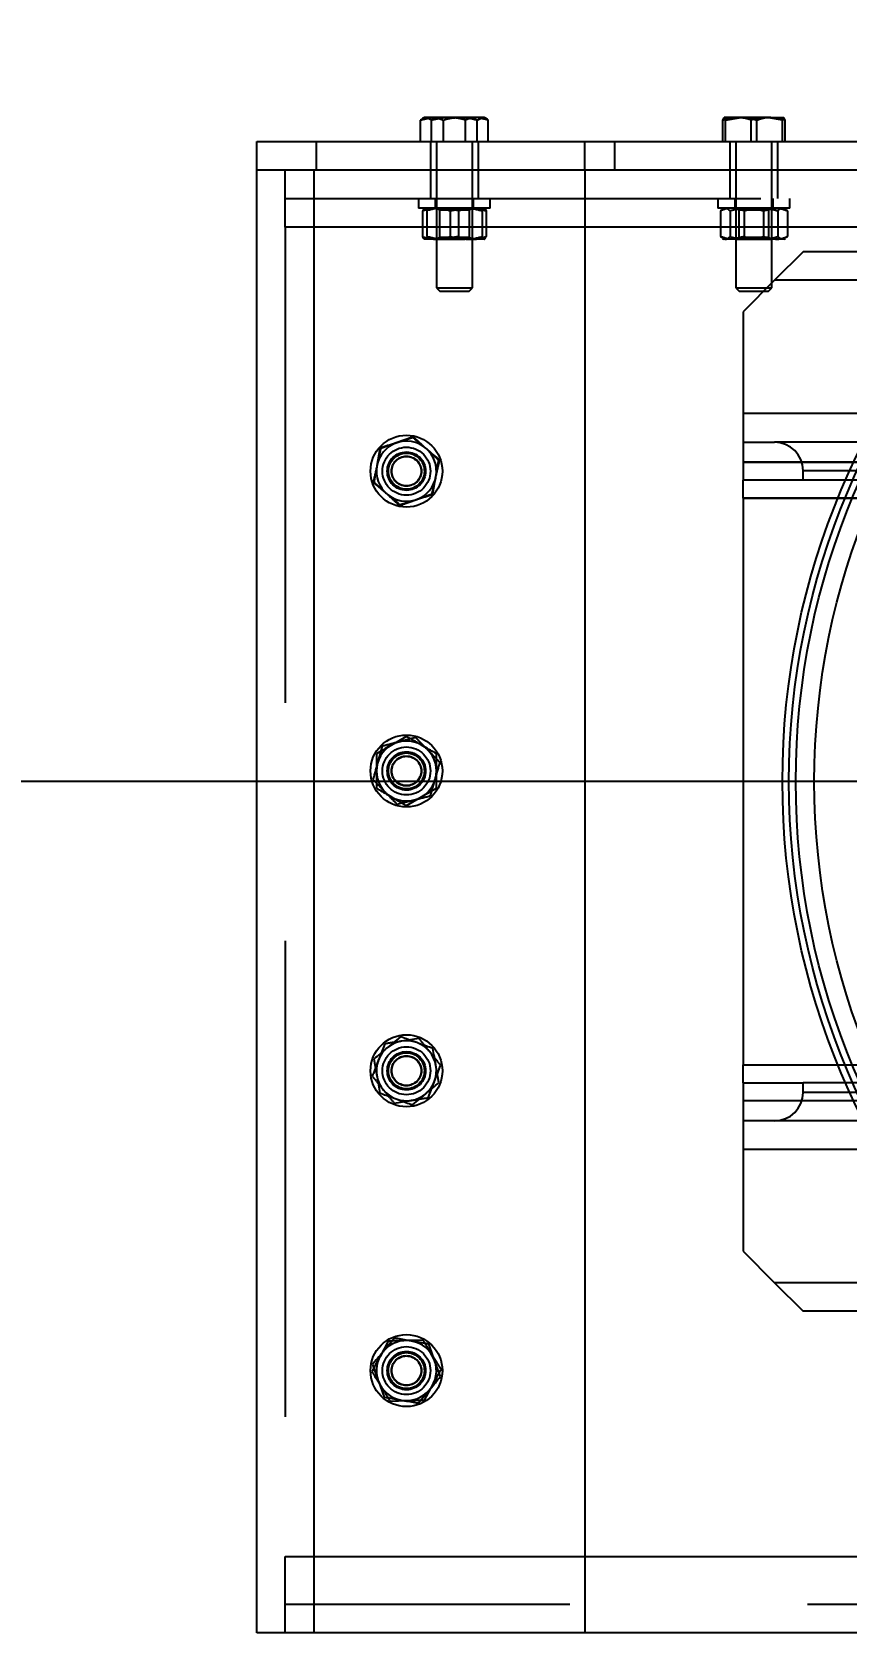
# Model space of a CAD drawing. Header units: metres. Extents: x 0 to 21025, y 0 to 14850.
# Drawn here: x 1833.3 to 1969.2, y 13042.7 to 13309.7 of the extents above; entities that cross this region are included whole.
import ezdxf

# ---------------------------------------------------------------- set-up
doc = ezdxf.new("R2010")
doc.units = ezdxf.units.M
doc.header["$LTSCALE"] = 25
doc.linetypes.add('HIDDEN2', pattern=[4.7625, 3.175, -1.5875])
for name, color, linetype in [('18_COTAS', 7, 'Continuous'), ('SL4', 4, 'Continuous'), ('ST1', 7, 'HIDDEN2')]:
    doc.layers.add(name, color=color, linetype=linetype)
doc.styles.add('ROMANS', font='ROMANS.SHX')
doc.dimstyles.new('25___1-25', dxfattribs={"dimscale": 25, "dimtxt": 2.5, "dimasz": 2, "dimexe": 1.5, "dimexo": 1, "dimgap": 0.5, "dimtad": 1, "dimzin": 12, "dimtxsty": 'ROMANS', "dimcen": 0, "dimclrd": 256, "dimclre": 256, "dimclrt": 3, "dimazin": 3, "dimtfac": 1, "dimtmove": 0, "dimatfit": 0, "dimfxl": 1, "dimlwd": -1, "dimlwe": -1, "dimarcsym": 0})

# ---------------------------------------------------------------- blocks, each defined once
blk = doc.blocks.new('*D36')
at = {"layer": '18_COTAS', "transparency": 16777216}
for p, q in [((2058.56, 13184.68), (788.1, 13184.68)), ((825.6, 11742.68), (825.6, 13134.68)), ((1392.68, 11692.68), (788.1, 11692.68))]:
    blk.add_line(p, q, dxfattribs=at)
for points in [[(817.27, 13134.68), (833.93, 13134.68), (825.6, 13184.68)], [(817.27, 11742.68), (833.93, 11742.68), (825.6, 11692.68)]]:
    blk.add_solid(points, dxfattribs=at)
at = {"layer": 'Defpoints', "color": 0, "transparency": 16777216}
for p in [(825.6, 13184.68), (2083.56, 13184.68), (1417.68, 11692.68)]:
    blk.add_point(p, dxfattribs=at)
at = {"layer": '18_COTAS', "color": 3, "transparency": 16777216, "insert": (781.85, 12438.68), "char_height": 62.5, "attachment_point": 5, "rotation": 90, "style": 'ROMANS'}
blk.add_mtext('1492', dxfattribs=at)

msp = doc.modelspace()

# ---------------------------------------------------------------- linework, layer by layer
at = {"layer": 'SL4'}
for p, q in [((1898.144, 13294.997), (1900.058, 13295.444)), ((1898.529, 13295.198), (1898.144, 13294.997)), ((1898.144, 13291.444), (1898.144, 13294.997)), ((1898.491, 13295.264), (1898.485, 13295.261)), ((1898.802, 13295.444), (1898.491, 13295.264)), ((1900.058, 13295.444), (1898.802, 13295.444)), ((1904.8, 13295.444), (1900.058, 13295.444)), ((1901.971, 13291.444), (1901.971, 13294.997)), ((1908.544, 13295.444), (1904.8, 13295.444)), ((1907.629, 13294.997), (1908.544, 13295.444)), ((1907.629, 13291.444), (1907.629, 13294.997)), ((1908.802, 13295.444), (1908.544, 13295.444)), ((1909.112, 13295.264), (1908.802, 13295.444)), ((1909.459, 13291.444), (1909.459, 13294.997)), ((1948.587, 13294.997), (1948.818, 13295.444)), ((1948.587, 13291.444), (1948.587, 13294.997)), ((1951.656, 13295.444), (1948.818, 13295.444)), ((1949.048, 13294.997), (1951.656, 13295.444)), ((1949.048, 13291.444), (1949.048, 13294.997)), ((1956.64, 13295.444), (1951.656, 13295.444)), ((1954.263, 13291.444), (1954.263, 13294.997)), ((1956.64, 13295.444), (1958.795, 13295.444)), ((1959.016, 13294.997), (1958.786, 13295.444)), ((1959.016, 13291.444), (1959.016, 13294.997)), ((1870.802, 13286.681), (1870.802, 13291.444)), ((1870.802, 13291.444), (1880.802, 13291.444)), ((1880.802, 13286.681), (1880.802, 13291.444)), ((1880.802, 13291.444), (1925.562, 13291.444)), ((1925.562, 13286.681), (1925.562, 13291.444)), ((1925.562, 13291.444), (1930.562, 13291.444)), ((1930.562, 13286.681), (1930.562, 13291.444)), ((1930.562, 13291.444), (2018.551, 13291.444)), ((1870.802, 13286.681), (1880.327, 13286.681)), ((1870.802, 13042.681), (1870.802, 13286.681)), ((1880.327, 13286.681), (1880.327, 13042.681)), ((1880.327, 13286.681), (1925.564, 13286.681)), ((1925.564, 13286.681), (1930.562, 13286.681)), ((1925.564, 13286.681), (1925.564, 13042.681)), ((1930.562, 13286.681), (2011.308, 13286.681)), ((1999.461, 13277.156), (1925.564, 13277.156)), ((1961.996, 13273.031), (1957.238, 13268.274)), ((1995.137, 13273.031), (1961.996, 13273.031)), ((1957.238, 13268.274), (1951.996, 13263.031)), ((1990.627, 13268.274), (1957.238, 13268.274)), ((1951.996, 13263.031), (1951.996, 13246.044)), ((1951.996, 13246.044), (1951.996, 13241.281)), ((1974.662, 13246.044), (1951.996, 13246.044)), ((1896.804, 13242.127), (1894.092, 13241.14)), ((1951.996, 13241.281), (1957.238, 13241.281)), ((1951.996, 13241.281), (1951.996, 13234.931)), ((1972.113, 13241.281), (1957.238, 13241.281)), ((1891.379, 13240.152), (1890.878, 13237.309)), ((1900.224, 13232.73), (1900.726, 13235.573)), ((1961.996, 13234.931), (1961.996, 13236.524)), ((1969.822, 13236.524), (1961.996, 13236.524)), ((1951.996, 13231.931), (1951.996, 13234.931)), ((1961.996, 13234.931), (1951.996, 13234.931)), ((1969.109, 13234.931), (1961.996, 13234.931)), ((1894.799, 13230.755), (1897.512, 13231.743)), ((1967.838, 13231.931), (1951.996, 13231.931)), ((1951.996, 13231.931), (1951.996, 13137.431)), ((1895.802, 13192.215), (1893.302, 13190.771)), ((1890.802, 13189.328), (1890.802, 13186.441)), ((1900.802, 13183.554), (1900.802, 13186.441)), ((1895.802, 13180.668), (1898.302, 13182.111)), ((1894.799, 13142.127), (1892.588, 13140.271)), ((1890.376, 13138.416), (1890.878, 13135.573)), ((1901.227, 13134.467), (1900.726, 13137.309)), ((1951.996, 13134.431), (1951.996, 13137.431)), ((1951.996, 13137.431), (1967.838, 13137.431)), ((1951.996, 13134.431), (1951.996, 13128.081)), ((1951.996, 13134.431), (1961.996, 13134.431)), ((1961.996, 13132.839), (1961.996, 13134.431)), ((1969.109, 13134.431), (1961.996, 13134.431)), ((1896.804, 13130.755), (1899.016, 13132.611)), ((1969.822, 13132.839), (1961.996, 13132.839)), ((1957.238, 13128.081), (1951.996, 13128.081)), ((1951.996, 13128.081), (1951.996, 13123.319)), ((1972.113, 13128.081), (1957.238, 13128.081)), ((1951.996, 13123.319), (1951.996, 13106.331)), ((1974.662, 13123.319), (1951.996, 13123.319)), ((1951.996, 13106.331), (1957.238, 13101.089)), ((1957.238, 13101.089), (1961.996, 13096.331)), ((1990.627, 13101.089), (1957.238, 13101.089)), ((1995.137, 13096.331), (1961.996, 13096.331)), ((1893.827, 13091.867), (1891.971, 13089.655)), ((1890.116, 13087.444), (1891.103, 13084.731)), ((1901.487, 13085.439), (1900.5, 13088.151)), ((1897.776, 13081.016), (1899.632, 13083.227)), ((1925.564, 13055.444), (2828.064, 13055.444)), ((1880.327, 13042.681), (1870.802, 13042.681)), ((1925.564, 13042.681), (1880.327, 13042.681)), ((2061.052, 13042.681), (1925.564, 13042.681))]:
    msp.add_line(p, q, dxfattribs=at)
for radius in [125, 123.91, 122.777, 119.686]:
    msp.add_circle((2083.564, 13184.681), radius, dxfattribs=at)
for centre, radius, start, end in [((1895.802, 13236.441), 5, 110, 170), ((1895.802, 13236.441), 5, 50, 110), ((1957.238, 13236.524), 4.757, 0, 90), ((1895.802, 13236.441), 5, 350, 50), ((1895.802, 13236.441), 5, 170, 230), ((1895.802, 13236.441), 5, 290, 350), ((1895.802, 13236.441), 5, 230, 290), ((1895.802, 13186.441), 5, 120, 180), ((1895.802, 13186.441), 5, 60, 120), ((1895.802, 13186.441), 5, 0, 60), ((1895.802, 13186.441), 5, 180, 240), ((1895.802, 13186.441), 5, 300, 0), ((1895.802, 13186.441), 5, 240, 300), ((1895.802, 13136.441), 5, 130, 190), ((1895.802, 13136.441), 5, 70, 130), ((1895.802, 13136.441), 5, 10, 70), ((1895.802, 13136.441), 5, 310, 10), ((1895.802, 13136.441), 5, 190, 250), ((1895.802, 13136.441), 5, 250, 310), ((1957.238, 13132.839), 4.757, 270, 0), ((1895.802, 13086.441), 5, 80, 140), ((1895.802, 13086.441), 5, 20, 80), ((1895.802, 13086.441), 5, 140, 200), ((1895.802, 13086.441), 5, 320, 20), ((1895.802, 13086.441), 5, 200, 260), ((1895.802, 13086.441), 5, 260, 320)]:
    msp.add_arc(centre, radius, start, end, dxfattribs=at)
for points, knots in [([(1900.058, 13295.444), (1900.103, 13295.443), (1900.749, 13295.437), (1901.383, 13295.209), (1901.971, 13294.997)], [0, 0, 0, 0, 0.0702006, 1, 1, 1, 1]), ([(1901.971, 13294.997), (1902.688, 13295.18), (1903.621, 13295.418), (1904.578, 13295.439), (1904.8, 13295.444)], [0, 0, 0, 0, 0.76815073, 1, 1, 1, 1]), ([(1904.8, 13295.444), (1905.556, 13295.387), (1906.513, 13295.316), (1907.434, 13295.053), (1907.629, 13294.997)], [0, 0, 0, 0, 0.7889992, 1, 1, 1, 1]), ([(1908.544, 13295.444), (1908.565, 13295.443), (1908.874, 13295.437), (1909.177, 13295.209), (1909.459, 13294.997)], [0, 0, 0, 0, 0.0702006, 1, 1, 1, 1]), ([(1948.818, 13295.444), (1948.823, 13295.443), (1948.901, 13295.437), (1948.977, 13295.209), (1949.048, 13294.997)], [0, 0, 0, 0, 0.0702006, 1, 1, 1, 1]), ([(1951.656, 13295.444), (1951.717, 13295.443), (1952.598, 13295.437), (1953.461, 13295.209), (1954.263, 13294.997)], [0, 0, 0, 0, 0.0702006, 1, 1, 1, 1]), ([(1954.263, 13294.997), (1954.865, 13295.18), (1955.649, 13295.418), (1956.453, 13295.439), (1956.64, 13295.444)], [0, 0, 0, 0, 0.7681507, 1, 1, 1, 1]), ([(1956.64, 13295.444), (1957.274, 13295.387), (1958.079, 13295.316), (1958.853, 13295.053), (1959.016, 13294.997)], [0, 0, 0, 0, 0.7889992, 1, 1, 1, 1]), ([(1894.092, 13241.14), (1894.027, 13241.116), (1893.111, 13240.783), (1892.214, 13240.456), (1891.379, 13240.152)], [0, 0, 0, 0, 0.0702006, 1, 1, 1, 1]), ([(1899.016, 13240.271), (1898.842, 13240.417), (1898.094, 13241.045), (1897.364, 13241.657), (1896.804, 13242.127)], [0, 0, 0, 0, 0.2318493, 1, 1, 1, 1]), ([(1901.227, 13238.416), (1901.075, 13238.543), (1900.355, 13239.148), (1899.606, 13239.776), (1899.016, 13240.271)], [0, 0, 0, 0, 0.2110008, 1, 1, 1, 1]), ([(1900.726, 13235.573), (1900.738, 13235.64), (1900.907, 13236.6), (1901.073, 13237.541), (1901.227, 13238.416)], [0, 0, 0, 0, 0.0702006, 1, 1, 1, 1]), ([(1890.878, 13237.309), (1890.866, 13237.242), (1890.696, 13236.282), (1890.531, 13235.341), (1890.376, 13234.467)], [0, 0, 0, 0, 0.0702006, 1, 1, 1, 1]), ([(1890.376, 13234.467), (1890.937, 13233.996), (1891.666, 13233.384), (1892.414, 13232.757), (1892.588, 13232.611)], [0, 0, 0, 0, 0.7681507, 1, 1, 1, 1]), ([(1892.588, 13232.611), (1893.178, 13232.115), (1893.927, 13231.487), (1894.647, 13230.883), (1894.799, 13230.755)], [0, 0, 0, 0, 0.7889992, 1, 1, 1, 1]), ([(1897.512, 13231.743), (1897.576, 13231.766), (1898.492, 13232.1), (1899.39, 13232.426), (1900.224, 13232.73)], [0, 0, 0, 0, 0.0702006, 1, 1, 1, 1]), ([(1893.302, 13190.771), (1893.242, 13190.737), (1892.398, 13190.25), (1891.571, 13189.772), (1890.802, 13189.328)], [0, 0, 0, 0, 0.0702006, 1, 1, 1, 1]), ([(1898.302, 13190.771), (1898.106, 13190.885), (1897.26, 13191.373), (1896.435, 13191.849), (1895.802, 13192.215)], [0, 0, 0, 0, 0.2318493, 1, 1, 1, 1]), ([(1900.802, 13189.328), (1900.63, 13189.427), (1899.816, 13189.897), (1898.969, 13190.386), (1898.302, 13190.771)], [0, 0, 0, 0, 0.2110008, 1, 1, 1, 1]), ([(1900.802, 13186.441), (1900.802, 13186.51), (1900.802, 13187.484), (1900.802, 13188.44), (1900.802, 13189.328)], [0, 0, 0, 0, 0.0702006, 1, 1, 1, 1]), ([(1890.802, 13186.441), (1890.802, 13186.373), (1890.802, 13185.398), (1890.802, 13184.443), (1890.802, 13183.554)], [0, 0, 0, 0, 0.0702006, 1, 1, 1, 1]), ([(1890.802, 13183.554), (1891.435, 13183.189), (1892.26, 13182.713), (1893.106, 13182.224), (1893.302, 13182.111)], [0, 0, 0, 0, 0.7681507, 1, 1, 1, 1]), ([(1893.302, 13182.111), (1893.969, 13181.726), (1894.816, 13181.237), (1895.63, 13180.767), (1895.802, 13180.668)], [0, 0, 0, 0, 0.7889992, 1, 1, 1, 1]), ([(1898.302, 13182.111), (1898.361, 13182.145), (1899.205, 13182.633), (1900.032, 13183.11), (1900.802, 13183.554)], [0, 0, 0, 0, 0.0702006, 1, 1, 1, 1]), ([(1897.512, 13141.14), (1897.299, 13141.217), (1896.381, 13141.551), (1895.486, 13141.877), (1894.799, 13142.127)], [0, 0, 0, 0, 0.2318493, 1, 1, 1, 1]), ([(1892.588, 13140.271), (1892.535, 13140.227), (1891.789, 13139.601), (1891.057, 13138.987), (1890.376, 13138.416)], [0, 0, 0, 0, 0.0702006, 1, 1, 1, 1]), ([(1900.224, 13140.152), (1900.038, 13140.22), (1899.155, 13140.542), (1898.236, 13140.876), (1897.512, 13141.14)], [0, 0, 0, 0, 0.2110008, 1, 1, 1, 1]), ([(1900.726, 13137.309), (1900.714, 13137.377), (1900.545, 13138.337), (1900.379, 13139.278), (1900.224, 13140.152)], [0, 0, 0, 0, 0.07020058, 1, 1, 1, 1]), ([(1890.878, 13135.573), (1890.889, 13135.506), (1891.059, 13134.546), (1891.225, 13133.605), (1891.379, 13132.73)], [0, 0, 0, 0, 0.07020058, 1, 1, 1, 1]), ([(1899.016, 13132.611), (1899.068, 13132.655), (1899.815, 13133.282), (1900.547, 13133.896), (1901.227, 13134.467)], [0, 0, 0, 0, 0.0702006, 1, 1, 1, 1]), ([(1891.379, 13132.73), (1892.066, 13132.48), (1892.961, 13132.154), (1893.879, 13131.82), (1894.092, 13131.743)], [0, 0, 0, 0, 0.7681507, 1, 1, 1, 1]), ([(1894.092, 13131.743), (1894.816, 13131.479), (1895.735, 13131.145), (1896.618, 13130.823), (1896.804, 13130.755)], [0, 0, 0, 0, 0.7889992, 1, 1, 1, 1]), ([(1896.67, 13091.365), (1896.447, 13091.405), (1895.485, 13091.574), (1894.547, 13091.74), (1893.827, 13091.867)], [0, 0, 0, 0, 0.2318493, 1, 1, 1, 1]), ([(1899.513, 13090.864), (1899.317, 13090.898), (1898.392, 13091.062), (1897.429, 13091.231), (1896.67, 13091.365)], [0, 0, 0, 0, 0.2110008, 1, 1, 1, 1]), ([(1891.971, 13089.655), (1891.927, 13089.603), (1891.301, 13088.856), (1890.687, 13088.124), (1890.116, 13087.444)], [0, 0, 0, 0, 0.0702006, 1, 1, 1, 1]), ([(1900.5, 13088.151), (1900.477, 13088.216), (1900.143, 13089.132), (1899.817, 13090.029), (1899.513, 13090.864)], [0, 0, 0, 0, 0.0702006, 1, 1, 1, 1]), ([(1891.103, 13084.731), (1891.127, 13084.667), (1891.46, 13083.751), (1891.787, 13082.853), (1892.091, 13082.018)], [0, 0, 0, 0, 0.0702006, 1, 1, 1, 1]), ([(1899.632, 13083.227), (1899.676, 13083.28), (1900.302, 13084.026), (1900.917, 13084.758), (1901.487, 13085.439)], [0, 0, 0, 0, 0.0702006, 1, 1, 1, 1]), ([(1892.091, 13082.018), (1892.811, 13081.891), (1893.748, 13081.726), (1894.71, 13081.556), (1894.933, 13081.517)], [0, 0, 0, 0, 0.76815073, 1, 1, 1, 1]), ([(1894.933, 13081.517), (1895.693, 13081.383), (1896.655, 13081.214), (1897.581, 13081.05), (1897.776, 13081.016)], [0, 0, 0, 0, 0.7889992, 1, 1, 1, 1])]:
    msp.add_open_spline(points, degree=3, knots=knots, dxfattribs=at)
at = {"layer": 'ST1'}
for p, q in [((1899.975, 13294.997), (1899.06, 13295.444)), ((1899.975, 13291.444), (1899.975, 13294.997)), ((1905.632, 13291.444), (1905.632, 13294.997)), ((1909.459, 13294.997), (1907.545, 13295.444)), ((1909.118, 13295.261), (1909.112, 13295.264)), ((1953.34, 13291.444), (1953.34, 13294.997)), ((1958.555, 13294.997), (1955.948, 13295.444)), ((1958.555, 13294.997), (1958.786, 13295.444)), ((1958.555, 13291.444), (1958.555, 13294.997)), ((1880.802, 13286.681), (1880.802, 13291.444)), ((1899.802, 13291.444), (1899.802, 13286.681)), ((1900.802, 13291.444), (1900.802, 13266.998)), ((1906.802, 13266.998), (1906.802, 13291.444)), ((1907.802, 13286.681), (1907.802, 13291.444)), ((1930.562, 13286.681), (1930.562, 13291.444)), ((1949.802, 13291.444), (1949.802, 13286.681)), ((1950.802, 13291.444), (1950.802, 13266.998)), ((1956.802, 13266.998), (1956.802, 13291.444)), ((1957.802, 13286.681), (1957.802, 13291.444)), ((1875.564, 13283.618), (1875.564, 13286.681)), ((1880.327, 13286.681), (1880.327, 13042.681)), ((1899.802, 13286.681), (1899.802, 13281.919)), ((1907.802, 13281.919), (1907.802, 13286.681)), ((1949.802, 13286.681), (1949.802, 13281.919)), ((1957.802, 13281.919), (1957.802, 13286.681)), ((1875.564, 13277.156), (1875.564, 13283.618)), ((1875.564, 13281.919), (2875.564, 13281.919)), ((1897.802, 13281.919), (1897.802, 13280.319)), ((1900.602, 13281.919), (1900.602, 13280.319)), ((1907.002, 13280.319), (1907.002, 13281.919)), ((1909.802, 13280.319), (1909.802, 13281.919)), ((1947.802, 13281.919), (1947.802, 13280.319)), ((1950.602, 13281.919), (1950.602, 13280.319)), ((1957.002, 13280.319), (1957.002, 13281.919)), ((1959.802, 13280.319), (1959.802, 13281.919)), ((1898.639, 13280.319), (1897.802, 13280.319)), ((1898.494, 13279.872), (1898.494, 13275.565)), ((1909.802, 13280.319), (1898.639, 13280.319)), ((1899.181, 13279.872), (1899.181, 13275.565)), ((1900.802, 13280.319), (1901.302, 13279.969)), ((1906.802, 13280.293), (1900.802, 13280.293)), ((1900.802, 13280.293), (1901.302, 13279.943)), ((1905.3, 13279.969), (1901.302, 13279.969)), ((1901.302, 13279.969), (1901.302, 13279.943)), ((1902.303, 13279.943), (1901.302, 13279.943)), ((1901.302, 13279.943), (1901.302, 13275.469)), ((1904.489, 13279.872), (1901.835, 13280.319)), ((1906.302, 13279.943), (1902.303, 13279.943)), ((1903.114, 13279.872), (1905.768, 13280.319)), ((1903.114, 13279.872), (1903.114, 13275.565)), ((1904.489, 13279.872), (1904.489, 13275.565)), ((1906.302, 13279.969), (1905.3, 13279.969)), ((1906.302, 13279.969), (1906.802, 13280.319)), ((1906.302, 13279.943), (1906.802, 13280.293)), ((1906.302, 13279.943), (1906.302, 13279.969)), ((1906.302, 13275.469), (1906.302, 13279.943)), ((1906.802, 13280.293), (1906.802, 13280.319)), ((1908.422, 13279.872), (1908.766, 13280.319)), ((1908.422, 13279.872), (1908.422, 13275.565)), ((1909.11, 13279.872), (1909.11, 13275.565)), ((1950.25, 13280.319), (1947.802, 13280.319)), ((1948.194, 13279.872), (1948.594, 13280.093)), ((1948.194, 13279.872), (1948.194, 13275.565)), ((1948.802, 13280.319), (1948.548, 13280.172)), ((1949.808, 13279.872), (1949.808, 13275.565)), ((1952.188, 13279.872), (1950.191, 13280.319)), ((1959.802, 13280.319), (1950.25, 13280.319)), ((1950.802, 13280.319), (1950.802, 13280.293)), ((1956.802, 13280.293), (1950.802, 13280.293)), ((1950.802, 13280.293), (1951.302, 13279.943)), ((1954.397, 13279.969), (1951.302, 13279.969)), ((1951.302, 13279.969), (1951.302, 13279.943)), ((1953.206, 13279.943), (1951.302, 13279.943)), ((1951.302, 13279.943), (1951.302, 13275.469)), ((1952.188, 13279.872), (1952.188, 13275.565)), ((1956.302, 13279.943), (1953.206, 13279.943)), ((1956.302, 13279.969), (1954.397, 13279.969)), ((1955.415, 13279.872), (1957.412, 13280.319)), ((1955.415, 13279.872), (1955.415, 13275.565)), ((1956.302, 13279.943), (1956.302, 13279.969)), ((1956.302, 13275.469), (1956.302, 13279.943)), ((1956.802, 13280.293), (1956.802, 13280.319)), ((1957.796, 13279.872), (1957.796, 13275.565)), ((1959.055, 13280.172), (1958.802, 13280.319)), ((1959.409, 13279.872), (1959.009, 13280.093)), ((1959.409, 13279.872), (1959.409, 13275.565)), ((2875.564, 13277.156), (1875.564, 13277.156)), ((1875.564, 13277.156), (1875.564, 13055.444)), ((1925.564, 13277.156), (1875.564, 13277.156)), ((1901.302, 13275.494), (1900.802, 13275.144)), ((1901.302, 13275.469), (1900.802, 13275.119)), ((1901.302, 13275.494), (1906.302, 13275.494)), ((1901.302, 13275.469), (1906.302, 13275.469)), ((1904.489, 13275.565), (1901.835, 13275.119)), ((1903.114, 13275.565), (1905.768, 13275.119)), ((1906.802, 13275.144), (1906.302, 13275.494)), ((1906.802, 13275.119), (1906.302, 13275.469)), ((1908.422, 13275.565), (1908.766, 13275.119)), ((1948.194, 13275.565), (1949.001, 13275.119)), ((1948.548, 13275.265), (1948.802, 13275.119)), ((1952.188, 13275.565), (1950.191, 13275.119)), ((1951.302, 13275.469), (1950.802, 13275.119)), ((1951.302, 13275.494), (1956.302, 13275.494)), ((1951.302, 13275.469), (1956.302, 13275.469)), ((1955.415, 13275.565), (1957.412, 13275.119)), ((1959.409, 13275.565), (1958.602, 13275.119)), ((1958.802, 13275.119), (1959.055, 13275.265)), ((1900.804, 13275.119), (1898.802, 13275.119)), ((1900.802, 13275.144), (1905.6, 13275.144)), ((1905.768, 13275.119), (1900.804, 13275.119)), ((1906.802, 13275.144), (1905.6, 13275.144)), ((1908.766, 13275.119), (1905.768, 13275.119)), ((1949.001, 13275.119), (1948.802, 13275.119)), ((1952.611, 13275.119), (1949.001, 13275.119)), ((1950.802, 13275.144), (1954.516, 13275.144)), ((1957.412, 13275.119), (1952.611, 13275.119)), ((1954.516, 13275.144), (1956.802, 13275.144)), ((1958.802, 13275.119), (1957.412, 13275.119)), ((2251.996, 13268.274), (1957.238, 13268.274)), ((1900.802, 13266.998), (1906.802, 13266.998)), ((1900.802, 13266.998), (1901.356, 13266.444)), ((1901.356, 13266.444), (1906.247, 13266.444)), ((1906.247, 13266.444), (1906.802, 13266.998)), ((1950.802, 13266.998), (1956.802, 13266.998)), ((1950.802, 13266.998), (1951.356, 13266.444)), ((1951.356, 13266.444), (1956.247, 13266.444)), ((1956.247, 13266.444), (1956.802, 13266.998)), ((2251.996, 13246.044), (1951.996, 13246.044)), ((1897.058, 13242.076), (1894.304, 13241.212)), ((1891.55, 13240.347), (1890.921, 13237.529)), ((1990.096, 13237.931), (1951.996, 13237.931)), ((1990.096, 13237.901), (1951.996, 13237.901)), ((1900.054, 13232.535), (1900.682, 13235.353)), ((2248.996, 13236.524), (1961.996, 13236.524)), ((2023.454, 13234.931), (1969.109, 13234.931)), ((1894.545, 13230.806), (1897.299, 13231.671)), ((1951.996, 13231.961), (1990.096, 13231.961)), ((1990.096, 13231.931), (1967.838, 13231.931)), ((1891.769, 13190.573), (1890.988, 13187.793)), ((1897.363, 13192), (1894.566, 13191.286)), ((1899.835, 13182.31), (1900.615, 13185.089)), ((1894.24, 13180.883), (1897.037, 13181.596)), ((1897.874, 13141.83), (1895.023, 13141.38)), ((1892.171, 13140.931), (1891.135, 13138.236)), ((1990.096, 13137.401), (1951.996, 13137.401)), ((1967.838, 13137.431), (1990.096, 13137.431)), ((1899.432, 13131.952), (1900.468, 13134.646)), ((2013.517, 13134.431), (1969.109, 13134.431)), ((1893.729, 13131.053), (1896.58, 13131.502)), ((1951.996, 13131.461), (1990.096, 13131.461)), ((1990.096, 13131.431), (1951.996, 13131.431)), ((2248.996, 13132.839), (1961.996, 13132.839)), ((2251.996, 13123.319), (1951.996, 13123.319)), ((2251.996, 13101.089), (1957.238, 13101.089)), ((1892.773, 13091.356), (1891.402, 13088.816)), ((1898.544, 13091.522), (1895.658, 13091.439)), ((1898.831, 13081.526), (1900.202, 13084.067)), ((1893.06, 13081.36), (1895.945, 13081.443)), ((1875.564, 13055.444), (2875.564, 13055.444)), ((1875.564, 13047.82), (1875.564, 13055.444)), ((1875.564, 13055.444), (1925.564, 13055.444)), ((1875.564, 13042.681), (1875.564, 13047.82)), ((2875.564, 13047.444), (1875.564, 13047.444))]:
    msp.add_line(p, q, dxfattribs=at)
for centre, radius in [((1895.802, 13236.441), 6), ((1895.802, 13236.441), 4), ((1895.802, 13236.441), 3.2), ((1895.802, 13236.441), 3), ((1895.802, 13236.441), 2.5), ((1895.802, 13236.441), 2.446), ((1895.802, 13186.441), 6), ((1895.802, 13186.441), 4), ((1895.802, 13186.441), 3.2), ((1895.802, 13186.441), 3), ((1895.802, 13186.441), 2.5), ((1895.802, 13186.441), 2.445), ((1895.802, 13136.441), 6), ((1895.802, 13136.441), 4), ((1895.802, 13136.441), 3.2), ((1895.802, 13136.441), 3), ((1895.802, 13136.441), 2.5), ((1895.802, 13136.441), 2.446), ((1895.802, 13086.441), 6), ((1895.802, 13086.441), 4), ((1895.802, 13086.441), 3.2), ((1895.802, 13086.441), 3), ((1895.802, 13086.441), 2.5), ((1895.802, 13086.441), 2.445)]:
    msp.add_circle(centre, radius, dxfattribs=at)
for points, knots in [([(1899.06, 13295.444), (1899.038, 13295.444), (1898.859, 13295.442), (1898.683, 13295.312), (1898.529, 13295.198)], [0, 0, 0, 0, 0.1212511, 1, 1, 1, 1]), ([(1902.803, 13295.444), (1902.581, 13295.439), (1901.624, 13295.418), (1900.691, 13295.18), (1899.975, 13294.997)], [0, 0, 0, 0, 0.2318493, 1, 1, 1, 1]), ([(1899.975, 13294.997), (1900.691, 13295.18), (1901.624, 13295.418), (1902.581, 13295.439), (1902.803, 13295.444)], [0, 0, 0, 0, 0.7681507, 1, 1, 1, 1]), ([(1905.632, 13294.997), (1905.438, 13295.053), (1904.517, 13295.316), (1903.559, 13295.387), (1902.803, 13295.444)], [0, 0, 0, 0, 0.2110008, 1, 1, 1, 1]), ([(1907.629, 13294.997), (1907.434, 13295.053), (1906.513, 13295.316), (1905.556, 13295.387), (1904.8, 13295.444)], [0, 0, 0, 0, 0.2110008, 1, 1, 1, 1]), ([(1907.545, 13295.444), (1907.5, 13295.443), (1906.854, 13295.437), (1906.221, 13295.209), (1905.632, 13294.997)], [0, 0, 0, 0, 0.0702006, 1, 1, 1, 1]), ([(1948.587, 13294.997), (1949.189, 13295.18), (1949.973, 13295.418), (1950.777, 13295.439), (1950.964, 13295.444)], [0, 0, 0, 0, 0.7681507, 1, 1, 1, 1]), ([(1950.964, 13295.444), (1950.777, 13295.439), (1949.973, 13295.418), (1949.189, 13295.18), (1948.587, 13294.997)], [0, 0, 0, 0, 0.2318493, 1, 1, 1, 1]), ([(1953.34, 13294.997), (1953.177, 13295.053), (1952.403, 13295.316), (1951.599, 13295.387), (1950.964, 13295.444)], [0, 0, 0, 0, 0.2110008, 1, 1, 1, 1]), ([(1955.948, 13295.444), (1955.886, 13295.443), (1955.005, 13295.437), (1954.143, 13295.209), (1953.34, 13294.997)], [0, 0, 0, 0, 0.0702006, 1, 1, 1, 1]), ([(1898.494, 13279.872), (1898.688, 13279.94), (1899.441, 13280.201), (1900.223, 13280.269), (1900.804, 13280.319)], [0, 0, 0, 0, 0.2575513, 1, 1, 1, 1]), ([(1898.837, 13280.319), (1898.829, 13280.318), (1898.713, 13280.312), (1898.599, 13280.084), (1898.494, 13279.872)], [0, 0, 0, 0, 0.0702006, 1, 1, 1, 1]), ([(1901.835, 13280.319), (1901.772, 13280.318), (1900.876, 13280.312), (1899.997, 13280.084), (1899.181, 13279.872)], [0, 0, 0, 0, 0.0702006, 1, 1, 1, 1]), ([(1900.804, 13280.319), (1901.014, 13280.312), (1901.796, 13280.287), (1902.558, 13280.048), (1903.114, 13279.872)], [0, 0, 0, 0, 0.2686336, 1, 1, 1, 1]), ([(1904.489, 13279.872), (1904.683, 13279.94), (1905.436, 13280.201), (1906.218, 13280.269), (1906.799, 13280.319)], [0, 0, 0, 0, 0.2575513, 1, 1, 1, 1]), ([(1905.768, 13280.319), (1905.831, 13280.318), (1906.728, 13280.312), (1907.606, 13280.084), (1908.422, 13279.872)], [0, 0, 0, 0, 0.0702006, 1, 1, 1, 1]), ([(1906.799, 13280.319), (1907.009, 13280.312), (1907.791, 13280.287), (1908.553, 13280.048), (1909.11, 13279.872)], [0, 0, 0, 0, 0.2686336, 1, 1, 1, 1]), ([(1908.766, 13280.319), (1908.774, 13280.318), (1908.89, 13280.312), (1909.004, 13280.084), (1909.11, 13279.872)], [0, 0, 0, 0, 0.0702006, 1, 1, 1, 1]), ([(1950.191, 13280.319), (1950.144, 13280.318), (1949.469, 13280.312), (1948.809, 13280.084), (1948.194, 13279.872)], [0, 0, 0, 0, 0.0702006, 1, 1, 1, 1]), ([(1949.001, 13280.319), (1949.02, 13280.318), (1949.292, 13280.312), (1949.559, 13280.084), (1949.808, 13279.872)], [0, 0, 0, 0, 0.0702006, 1, 1, 1, 1]), ([(1949.808, 13279.872), (1950.043, 13279.94), (1950.957, 13280.201), (1951.906, 13280.269), (1952.611, 13280.319)], [0, 0, 0, 0, 0.25755135, 1, 1, 1, 1]), ([(1952.188, 13279.872), (1952.424, 13279.94), (1953.338, 13280.201), (1954.287, 13280.269), (1954.992, 13280.319)], [0, 0, 0, 0, 0.2575513, 1, 1, 1, 1]), ([(1952.611, 13280.319), (1952.866, 13280.312), (1953.815, 13280.287), (1954.739, 13280.048), (1955.415, 13279.872)], [0, 0, 0, 0, 0.2686336, 1, 1, 1, 1]), ([(1954.992, 13280.319), (1955.247, 13280.312), (1956.196, 13280.287), (1957.12, 13280.048), (1957.796, 13279.872)], [0, 0, 0, 0, 0.26863361, 1, 1, 1, 1]), ([(1957.412, 13280.319), (1957.459, 13280.318), (1958.134, 13280.312), (1958.795, 13280.084), (1959.409, 13279.872)], [0, 0, 0, 0, 0.0702006, 1, 1, 1, 1]), ([(1958.602, 13280.319), (1958.583, 13280.318), (1958.311, 13280.312), (1958.044, 13280.084), (1957.796, 13279.872)], [0, 0, 0, 0, 0.0702006, 1, 1, 1, 1]), ([(1898.494, 13275.565), (1898.688, 13275.498), (1899.441, 13275.236), (1900.223, 13275.169), (1900.804, 13275.119)], [0, 0, 0, 0, 0.2575513, 1, 1, 1, 1]), ([(1898.837, 13275.119), (1898.829, 13275.119), (1898.713, 13275.125), (1898.599, 13275.353), (1898.494, 13275.565)], [0, 0, 0, 0, 0.0702006, 1, 1, 1, 1]), ([(1901.835, 13275.119), (1901.772, 13275.119), (1900.876, 13275.125), (1899.997, 13275.353), (1899.181, 13275.565)], [0, 0, 0, 0, 0.0702006, 1, 1, 1, 1]), ([(1900.804, 13275.119), (1901.014, 13275.125), (1901.796, 13275.15), (1902.558, 13275.39), (1903.114, 13275.565)], [0, 0, 0, 0, 0.2686336, 1, 1, 1, 1]), ([(1904.489, 13275.565), (1904.683, 13275.498), (1905.436, 13275.236), (1906.218, 13275.169), (1906.799, 13275.119)], [0, 0, 0, 0, 0.2575513, 1, 1, 1, 1]), ([(1905.768, 13275.119), (1905.831, 13275.119), (1906.728, 13275.125), (1907.606, 13275.353), (1908.422, 13275.565)], [0, 0, 0, 0, 0.0702006, 1, 1, 1, 1]), ([(1906.799, 13275.119), (1907.009, 13275.125), (1907.791, 13275.15), (1908.553, 13275.39), (1909.11, 13275.565)], [0, 0, 0, 0, 0.2686336, 1, 1, 1, 1]), ([(1908.766, 13275.119), (1908.774, 13275.119), (1908.89, 13275.125), (1909.004, 13275.353), (1909.11, 13275.565)], [0, 0, 0, 0, 0.0702006, 1, 1, 1, 1]), ([(1950.191, 13275.119), (1950.144, 13275.119), (1949.469, 13275.125), (1948.809, 13275.353), (1948.194, 13275.565)], [0, 0, 0, 0, 0.0702006, 1, 1, 1, 1]), ([(1949.001, 13275.119), (1949.02, 13275.119), (1949.292, 13275.125), (1949.559, 13275.353), (1949.808, 13275.565)], [0, 0, 0, 0, 0.0702006, 1, 1, 1, 1]), ([(1949.808, 13275.565), (1950.043, 13275.498), (1950.957, 13275.236), (1951.906, 13275.169), (1952.611, 13275.119)], [0, 0, 0, 0, 0.25755135, 1, 1, 1, 1]), ([(1952.188, 13275.565), (1952.424, 13275.498), (1953.338, 13275.236), (1954.287, 13275.169), (1954.992, 13275.119)], [0, 0, 0, 0, 0.2575513, 1, 1, 1, 1]), ([(1952.611, 13275.119), (1952.866, 13275.125), (1953.815, 13275.15), (1954.739, 13275.39), (1955.415, 13275.565)], [0, 0, 0, 0, 0.2686336, 1, 1, 1, 1]), ([(1954.992, 13275.119), (1955.247, 13275.125), (1956.196, 13275.15), (1957.12, 13275.39), (1957.796, 13275.565)], [0, 0, 0, 0, 0.26863361, 1, 1, 1, 1]), ([(1957.412, 13275.119), (1957.459, 13275.119), (1958.134, 13275.125), (1958.795, 13275.353), (1959.409, 13275.565)], [0, 0, 0, 0, 0.0702006, 1, 1, 1, 1]), ([(1958.602, 13275.119), (1958.583, 13275.119), (1958.311, 13275.125), (1958.044, 13275.353), (1957.796, 13275.565)], [0, 0, 0, 0, 0.0702006, 1, 1, 1, 1]), ([(1894.304, 13241.212), (1894.239, 13241.191), (1893.309, 13240.899), (1892.397, 13240.613), (1891.55, 13240.347)], [0, 0, 0, 0, 0.07020058, 1, 1, 1, 1]), ([(1897.058, 13242.076), (1897.237, 13241.912), (1897.93, 13241.276), (1898.65, 13240.614), (1899.184, 13240.123)], [0, 0, 0, 0, 0.2575513, 1, 1, 1, 1]), ([(1899.184, 13240.123), (1899.377, 13239.946), (1900.097, 13239.285), (1900.798, 13238.641), (1901.31, 13238.171)], [0, 0, 0, 0, 0.26863361, 1, 1, 1, 1]), ([(1900.682, 13235.353), (1900.697, 13235.42), (1900.909, 13236.371), (1901.117, 13237.304), (1901.31, 13238.171)], [0, 0, 0, 0, 0.0702006, 1, 1, 1, 1]), ([(1890.921, 13237.529), (1890.907, 13237.463), (1890.694, 13236.511), (1890.487, 13235.579), (1890.293, 13234.712)], [0, 0, 0, 0, 0.0702006, 1, 1, 1, 1]), ([(1890.293, 13234.712), (1890.472, 13234.548), (1891.165, 13233.911), (1891.885, 13233.25), (1892.419, 13232.759)], [0, 0, 0, 0, 0.2575513, 1, 1, 1, 1]), ([(1892.419, 13232.759), (1892.613, 13232.581), (1893.332, 13231.92), (1894.033, 13231.277), (1894.545, 13230.806)], [0, 0, 0, 0, 0.2686336, 1, 1, 1, 1]), ([(1897.299, 13231.671), (1897.365, 13231.691), (1898.295, 13231.983), (1899.206, 13232.269), (1900.054, 13232.535)], [0, 0, 0, 0, 0.0702006, 1, 1, 1, 1]), ([(1894.566, 13191.286), (1894.5, 13191.269), (1893.555, 13191.028), (1892.629, 13190.792), (1891.769, 13190.573)], [0, 0, 0, 0, 0.0702006, 1, 1, 1, 1]), ([(1897.363, 13192), (1897.532, 13191.826), (1898.19, 13191.153), (1898.873, 13190.453), (1899.38, 13189.934)], [0, 0, 0, 0, 0.2575513, 1, 1, 1, 1]), ([(1899.38, 13189.934), (1899.563, 13189.746), (1900.245, 13189.047), (1900.91, 13188.366), (1901.396, 13187.868)], [0, 0, 0, 0, 0.2686336, 1, 1, 1, 1]), ([(1890.988, 13187.793), (1890.969, 13187.728), (1890.706, 13186.789), (1890.447, 13185.869), (1890.207, 13185.014)], [0, 0, 0, 0, 0.07020058, 1, 1, 1, 1]), ([(1900.615, 13185.089), (1900.634, 13185.155), (1900.897, 13186.093), (1901.156, 13187.013), (1901.396, 13187.868)], [0, 0, 0, 0, 0.0702006, 1, 1, 1, 1]), ([(1890.207, 13185.014), (1890.377, 13184.841), (1891.034, 13184.167), (1891.717, 13183.468), (1892.224, 13182.949)], [0, 0, 0, 0, 0.2575513, 1, 1, 1, 1]), ([(1892.224, 13182.949), (1892.407, 13182.761), (1893.09, 13182.061), (1893.754, 13181.381), (1894.24, 13180.883)], [0, 0, 0, 0, 0.2686336, 1, 1, 1, 1]), ([(1897.037, 13181.596), (1897.104, 13181.613), (1898.048, 13181.854), (1898.974, 13182.09), (1899.835, 13182.31)], [0, 0, 0, 0, 0.07020058, 1, 1, 1, 1]), ([(1897.874, 13141.83), (1898.027, 13141.641), (1898.618, 13140.91), (1899.233, 13140.15), (1899.69, 13139.585)], [0, 0, 0, 0, 0.2575513, 1, 1, 1, 1]), ([(1895.023, 13141.38), (1894.955, 13141.37), (1893.992, 13141.218), (1893.049, 13141.069), (1892.171, 13140.931)], [0, 0, 0, 0, 0.0702006, 1, 1, 1, 1]), ([(1899.69, 13139.585), (1899.855, 13139.381), (1900.469, 13138.621), (1901.067, 13137.882), (1901.505, 13137.34)], [0, 0, 0, 0, 0.2686336, 1, 1, 1, 1]), ([(1891.135, 13138.236), (1891.11, 13138.172), (1890.76, 13137.263), (1890.417, 13136.371), (1890.099, 13135.542)], [0, 0, 0, 0, 0.07020058, 1, 1, 1, 1]), ([(1900.468, 13134.646), (1900.493, 13134.71), (1900.843, 13135.62), (1901.186, 13136.511), (1901.505, 13137.34)], [0, 0, 0, 0, 0.0702006, 1, 1, 1, 1]), ([(1890.099, 13135.542), (1890.251, 13135.353), (1890.843, 13134.622), (1891.457, 13133.862), (1891.914, 13133.297)], [0, 0, 0, 0, 0.25755135, 1, 1, 1, 1]), ([(1891.914, 13133.297), (1892.079, 13133.093), (1892.693, 13132.333), (1893.291, 13131.594), (1893.729, 13131.053)], [0, 0, 0, 0, 0.26863361, 1, 1, 1, 1]), ([(1896.58, 13131.502), (1896.648, 13131.513), (1897.611, 13131.665), (1898.555, 13131.814), (1899.432, 13131.952)], [0, 0, 0, 0, 0.0702006, 1, 1, 1, 1]), ([(1895.658, 13091.439), (1895.59, 13091.437), (1894.615, 13091.409), (1893.66, 13091.382), (1892.773, 13091.356)], [0, 0, 0, 0, 0.0702006, 1, 1, 1, 1]), ([(1898.544, 13091.522), (1898.671, 13091.316), (1899.164, 13090.515), (1899.677, 13089.682), (1900.058, 13089.065)], [0, 0, 0, 0, 0.2575513, 1, 1, 1, 1]), ([(1891.402, 13088.816), (1891.369, 13088.756), (1890.906, 13087.898), (1890.452, 13087.057), (1890.031, 13086.275)], [0, 0, 0, 0, 0.0702006, 1, 1, 1, 1]), ([(1900.058, 13089.065), (1900.196, 13088.841), (1900.709, 13088.009), (1901.208, 13087.199), (1901.573, 13086.607)], [0, 0, 0, 0, 0.2686336, 1, 1, 1, 1]), ([(1890.031, 13086.275), (1890.158, 13086.069), (1890.651, 13085.268), (1891.164, 13084.436), (1891.545, 13083.818)], [0, 0, 0, 0, 0.2575513, 1, 1, 1, 1]), ([(1900.202, 13084.067), (1900.234, 13084.127), (1900.697, 13084.985), (1901.151, 13085.825), (1901.573, 13086.607)], [0, 0, 0, 0, 0.0702006, 1, 1, 1, 1]), ([(1891.545, 13083.818), (1891.683, 13083.594), (1892.195, 13082.763), (1892.695, 13081.953), (1893.06, 13081.36)], [0, 0, 0, 0, 0.26863361, 1, 1, 1, 1]), ([(1895.945, 13081.443), (1896.014, 13081.445), (1896.988, 13081.473), (1897.943, 13081.501), (1898.831, 13081.526)], [0, 0, 0, 0, 0.0702006, 1, 1, 1, 1])]:
    msp.add_open_spline(points, degree=3, knots=knots, dxfattribs=at)

# ---------------------------------------------------------------- dimensions: what is measured, and where the dimension line sits
at = {"layer": '18_COTAS'}
dim = msp.add_linear_dim(base=(825.6, 13184.681), p1=(1417.675, 11692.681), p2=(2083.564, 13184.681), angle=90, dimstyle='25___1-25', dxfattribs=at)
dim.commit()
dim.dimension.update_dxf_attribs({"geometry": '*D36', "text_midpoint": (781.85, 12438.681)})

doc.saveas('drawing.dxf')
